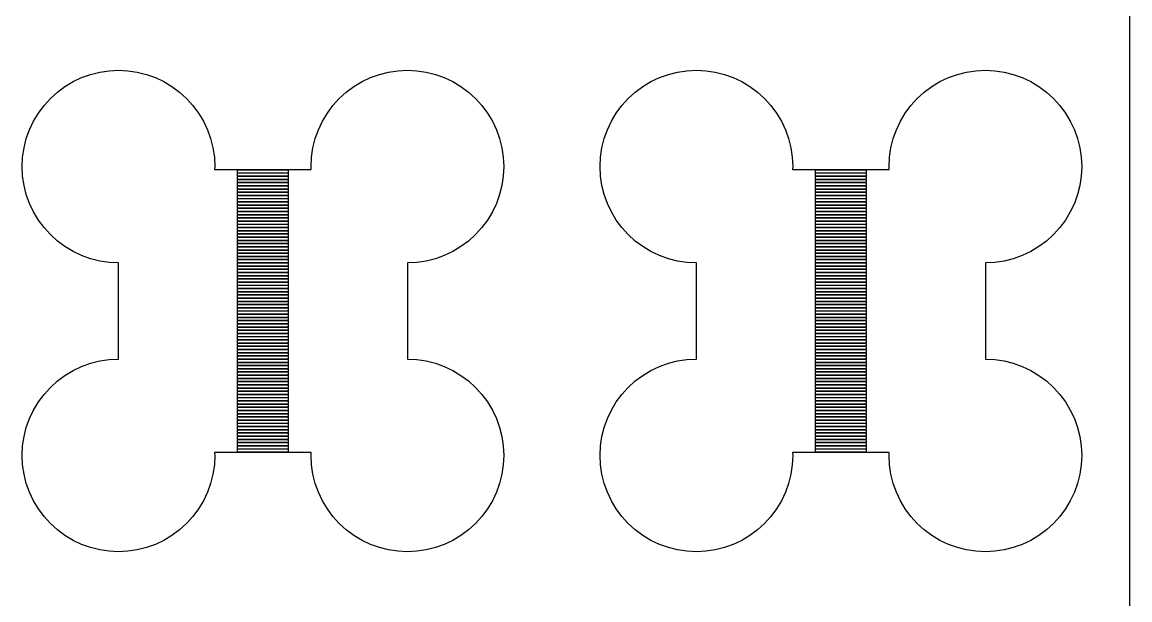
# Model space of a CAD drawing. Header units: metres. Extents: x -4 to 104, y -4 to 68.
# Drawn here: x 86.25 to 103.5, y 4.5 to 13.5 of the extents above; entities that cross this region are included whole.
import ezdxf

# ---------------------------------------------------------------- set-up
doc = ezdxf.new("R2010")
doc.units = ezdxf.units.M

msp = doc.modelspace()

# ---------------------------------------------------------------- linework, layer by layer
for p, q in [((103.5, -4.5), (103.5, 67.5)), ((87.0429, 12.5729), (87.176, 12.6358)), ((87.176, 12.6358), (87.3146, 12.6854)), ((87.3146, 12.6854), (87.4574, 12.7212)), ((87.4574, 12.7212), (87.603, 12.7428)), ((87.603, 12.7428), (87.75, 12.75)), ((87.75, 12.75), (87.897, 12.7428)), ((87.897, 12.7428), (88.0426, 12.7212)), ((88.0426, 12.7212), (88.1854, 12.6854)), ((88.1854, 12.6854), (88.324, 12.6358)), ((88.324, 12.6358), (88.4571, 12.5729)), ((91.5429, 12.5729), (91.676, 12.6358)), ((91.676, 12.6358), (91.8146, 12.6854)), ((91.8146, 12.6854), (91.9574, 12.7212)), ((91.9574, 12.7212), (92.103, 12.7428)), ((92.103, 12.7428), (92.25, 12.75)), ((92.25, 12.75), (92.397, 12.7428)), ((92.397, 12.7428), (92.5426, 12.7212)), ((92.5426, 12.7212), (92.6854, 12.6854)), ((92.6854, 12.6854), (92.824, 12.6358)), ((92.824, 12.6358), (92.9571, 12.5729)), ((96.0429, 12.5729), (96.176, 12.6358)), ((96.176, 12.6358), (96.3146, 12.6854)), ((96.3146, 12.6854), (96.4574, 12.7212)), ((96.4574, 12.7212), (96.603, 12.7428)), ((96.603, 12.7428), (96.75, 12.75)), ((96.75, 12.75), (96.897, 12.7428)), ((96.897, 12.7428), (97.0426, 12.7212)), ((97.0426, 12.7212), (97.1854, 12.6854)), ((97.1854, 12.6854), (97.324, 12.6358)), ((97.324, 12.6358), (97.4571, 12.5729)), ((100.543, 12.5729), (100.676, 12.6358)), ((100.676, 12.6358), (100.815, 12.6854)), ((100.815, 12.6854), (100.957, 12.7212)), ((100.957, 12.7212), (101.103, 12.7428)), ((101.103, 12.7428), (101.25, 12.75)), ((101.25, 12.75), (101.397, 12.7428)), ((101.397, 12.7428), (101.543, 12.7212)), ((101.543, 12.7212), (101.685, 12.6854)), ((101.685, 12.6854), (101.824, 12.6358)), ((101.824, 12.6358), (101.957, 12.5729)), ((86.7984, 12.4095), (86.9167, 12.4972)), ((86.9167, 12.4972), (87.0429, 12.5729)), ((88.4571, 12.5729), (88.5834, 12.4972)), ((88.5834, 12.4972), (88.7016, 12.4095)), ((91.2984, 12.4095), (91.4166, 12.4972)), ((91.4166, 12.4972), (91.5429, 12.5729)), ((92.9571, 12.5729), (93.0833, 12.4972)), ((93.0833, 12.4972), (93.2016, 12.4095)), ((95.7984, 12.4095), (95.9167, 12.4972)), ((95.9167, 12.4972), (96.0429, 12.5729)), ((97.4571, 12.5729), (97.5834, 12.4972)), ((97.5834, 12.4972), (97.7016, 12.4095)), ((100.298, 12.4095), (100.417, 12.4972)), ((100.417, 12.4972), (100.543, 12.5729)), ((101.957, 12.5729), (102.083, 12.4972)), ((102.083, 12.4972), (102.202, 12.4095)), ((86.5905, 12.2016), (86.6893, 12.3107)), ((86.6893, 12.3107), (86.7984, 12.4095)), ((88.7016, 12.4095), (88.8107, 12.3107)), ((88.8107, 12.3107), (88.9095, 12.2016)), ((91.0905, 12.2016), (91.1893, 12.3107)), ((91.1893, 12.3107), (91.2984, 12.4095)), ((93.2016, 12.4095), (93.3107, 12.3107)), ((93.3107, 12.3107), (93.4095, 12.2016)), ((95.5905, 12.2016), (95.6893, 12.3107)), ((95.6893, 12.3107), (95.7984, 12.4095)), ((97.7016, 12.4095), (97.8107, 12.3107)), ((97.8107, 12.3107), (97.9095, 12.2016)), ((100.09, 12.2016), (100.189, 12.3107)), ((100.189, 12.3107), (100.298, 12.4095)), ((102.202, 12.4095), (102.311, 12.3107)), ((102.311, 12.3107), (102.41, 12.2016)), ((86.4271, 11.9571), (86.5028, 12.0833)), ((86.5028, 12.0833), (86.5905, 12.2016)), ((88.9095, 12.2016), (88.9972, 12.0833)), ((88.9972, 12.0833), (89.0729, 11.9571)), ((90.9271, 11.9571), (91.0028, 12.0833)), ((91.0028, 12.0833), (91.0905, 12.2016)), ((93.4095, 12.2016), (93.4972, 12.0833)), ((93.4972, 12.0833), (93.5729, 11.9571)), ((95.4271, 11.9571), (95.5028, 12.0833)), ((95.5028, 12.0833), (95.5905, 12.2016)), ((97.9095, 12.2016), (97.9972, 12.0833)), ((97.9972, 12.0833), (98.0729, 11.9571)), ((99.9271, 11.9571), (100.003, 12.0833)), ((100.003, 12.0833), (100.09, 12.2016)), ((102.41, 12.2016), (102.497, 12.0833)), ((102.497, 12.0833), (102.573, 11.9571)), ((86.3642, 11.824), (86.4271, 11.9571)), ((89.0729, 11.9571), (89.1358, 11.824)), ((90.8642, 11.824), (90.9271, 11.9571)), ((93.5729, 11.9571), (93.6358, 11.824)), ((95.3642, 11.824), (95.4271, 11.9571)), ((98.0729, 11.9571), (98.1358, 11.824)), ((99.8642, 11.824), (99.9271, 11.9571)), ((102.573, 11.9571), (102.636, 11.824)), ((86.3146, 11.6854), (86.3642, 11.824)), ((89.1358, 11.824), (89.1854, 11.6854)), ((90.8146, 11.6854), (90.8642, 11.824)), ((93.6358, 11.824), (93.6854, 11.6854)), ((95.3146, 11.6854), (95.3642, 11.824)), ((98.1358, 11.824), (98.1854, 11.6854)), ((99.8146, 11.6854), (99.8642, 11.824)), ((102.636, 11.824), (102.685, 11.6854)), ((86.2788, 11.5426), (86.3146, 11.6854)), ((89.1854, 11.6854), (89.2212, 11.5426)), ((90.7788, 11.5426), (90.8146, 11.6854)), ((93.6854, 11.6854), (93.7212, 11.5426)), ((95.2788, 11.5426), (95.3146, 11.6854)), ((98.1854, 11.6854), (98.2212, 11.5426)), ((99.7788, 11.5426), (99.8146, 11.6854)), ((102.685, 11.6854), (102.721, 11.5426)), ((86.25, 11.25), (86.2572, 11.397)), ((86.2572, 11.397), (86.2788, 11.5426)), ((89.2212, 11.5426), (89.2428, 11.397)), ((89.2428, 11.397), (89.25, 11.25)), ((90.75, 11.25), (90.7572, 11.397)), ((90.7572, 11.397), (90.7788, 11.5426)), ((93.7212, 11.5426), (93.7428, 11.397)), ((93.7428, 11.397), (93.75, 11.25)), ((95.25, 11.25), (95.2572, 11.397)), ((95.2572, 11.397), (95.2788, 11.5426)), ((98.2212, 11.5426), (98.2428, 11.397)), ((98.2428, 11.397), (98.25, 11.25)), ((99.75, 11.25), (99.7572, 11.397)), ((99.7572, 11.397), (99.7788, 11.5426)), ((102.721, 11.5426), (102.743, 11.397)), ((102.743, 11.397), (102.75, 11.25)), ((86.2572, 11.103), (86.25, 11.25)), ((89.25, 11.25), (89.2478, 11.205)), ((90.7522, 11.205), (90.75, 11.25)), ((93.75, 11.25), (93.7428, 11.103)), ((95.2572, 11.103), (95.25, 11.25)), ((98.25, 11.25), (98.2478, 11.205)), ((99.7522, 11.205), (99.75, 11.25)), ((102.75, 11.25), (102.743, 11.103)), ((86.2788, 10.9574), (86.2572, 11.103)), ((89.2478, 11.205), (90.7522, 11.205)), ((90.4, 11.195), (89.6, 11.195)), ((89.6, 11.195), (89.6, 11.155)), ((89.6, 11.155), (90.4, 11.155)), ((90.4, 11.145), (89.6, 11.145)), ((89.6, 11.145), (89.6, 11.105)), ((89.6, 11.105), (90.4, 11.105)), ((90.4, 11.095), (89.6, 11.095)), ((89.6, 11.095), (89.6, 11.055)), ((89.6, 11.055), (90.4, 11.055)), ((90.4, 11.045), (89.6, 11.045)), ((89.6, 11.045), (89.6, 11.005)), ((90.4, 11.155), (90.4, 11.195)), ((90.4, 11.105), (90.4, 11.145)), ((90.4, 11.055), (90.4, 11.095)), ((90.4, 11.005), (90.4, 11.045)), ((93.7428, 11.103), (93.7212, 10.9574)), ((95.2788, 10.9574), (95.2572, 11.103)), ((98.2478, 11.205), (99.7522, 11.205)), ((99.4, 11.195), (98.6, 11.195)), ((98.6, 11.195), (98.6, 11.155)), ((98.6, 11.155), (99.4, 11.155)), ((99.4, 11.145), (98.6, 11.145)), ((98.6, 11.145), (98.6, 11.105)), ((98.6, 11.105), (99.4, 11.105)), ((99.4, 11.095), (98.6, 11.095)), ((98.6, 11.095), (98.6, 11.055)), ((98.6, 11.055), (99.4, 11.055)), ((99.4, 11.045), (98.6, 11.045)), ((98.6, 11.045), (98.6, 11.005)), ((99.4, 11.155), (99.4, 11.195)), ((99.4, 11.105), (99.4, 11.145)), ((99.4, 11.055), (99.4, 11.095)), ((99.4, 11.005), (99.4, 11.045)), ((102.743, 11.103), (102.721, 10.9574)), ((86.3146, 10.8146), (86.2788, 10.9574)), ((89.6, 11.005), (90.4, 11.005)), ((90.4, 10.995), (89.6, 10.995)), ((89.6, 10.995), (89.6, 10.955)), ((89.6, 10.955), (90.4, 10.955)), ((90.4, 10.945), (89.6, 10.945)), ((89.6, 10.945), (89.6, 10.905)), ((89.6, 10.905), (90.4, 10.905)), ((90.4, 10.895), (89.6, 10.895)), ((89.6, 10.895), (89.6, 10.855)), ((90.4, 10.955), (90.4, 10.995)), ((90.4, 10.905), (90.4, 10.945)), ((90.4, 10.855), (90.4, 10.895)), ((93.7212, 10.9574), (93.6854, 10.8146)), ((95.3146, 10.8146), (95.2788, 10.9574)), ((98.6, 11.005), (99.4, 11.005)), ((99.4, 10.995), (98.6, 10.995)), ((98.6, 10.995), (98.6, 10.955)), ((98.6, 10.955), (99.4, 10.955)), ((99.4, 10.945), (98.6, 10.945)), ((98.6, 10.945), (98.6, 10.905)), ((98.6, 10.905), (99.4, 10.905)), ((99.4, 10.895), (98.6, 10.895)), ((98.6, 10.895), (98.6, 10.855)), ((99.4, 10.955), (99.4, 10.995)), ((99.4, 10.905), (99.4, 10.945)), ((99.4, 10.855), (99.4, 10.895)), ((102.721, 10.9574), (102.685, 10.8146)), ((86.3642, 10.676), (86.3146, 10.8146)), ((89.6, 10.855), (90.4, 10.855)), ((90.4, 10.845), (89.6, 10.845)), ((89.6, 10.845), (89.6, 10.805)), ((89.6, 10.805), (90.4, 10.805)), ((90.4, 10.795), (89.6, 10.795)), ((89.6, 10.795), (89.6, 10.755)), ((89.6, 10.755), (90.4, 10.755)), ((90.4, 10.745), (89.6, 10.745)), ((89.6, 10.745), (89.6, 10.705)), ((89.6, 10.705), (90.4, 10.705)), ((90.4, 10.695), (89.6, 10.695)), ((89.6, 10.695), (89.6, 10.655)), ((90.4, 10.805), (90.4, 10.845)), ((90.4, 10.755), (90.4, 10.795)), ((90.4, 10.705), (90.4, 10.745)), ((90.4, 10.655), (90.4, 10.695)), ((93.6854, 10.8146), (93.6358, 10.676)), ((95.3642, 10.676), (95.3146, 10.8146)), ((98.6, 10.855), (99.4, 10.855)), ((99.4, 10.845), (98.6, 10.845)), ((98.6, 10.845), (98.6, 10.805)), ((98.6, 10.805), (99.4, 10.805)), ((99.4, 10.795), (98.6, 10.795)), ((98.6, 10.795), (98.6, 10.755)), ((98.6, 10.755), (99.4, 10.755)), ((99.4, 10.745), (98.6, 10.745)), ((98.6, 10.745), (98.6, 10.705)), ((98.6, 10.705), (99.4, 10.705)), ((99.4, 10.695), (98.6, 10.695)), ((98.6, 10.695), (98.6, 10.655)), ((99.4, 10.805), (99.4, 10.845)), ((99.4, 10.755), (99.4, 10.795)), ((99.4, 10.705), (99.4, 10.745)), ((99.4, 10.655), (99.4, 10.695)), ((102.685, 10.8146), (102.636, 10.676)), ((86.4271, 10.5429), (86.3642, 10.676)), ((86.5028, 10.4166), (86.4271, 10.5429)), ((89.6, 10.655), (90.4, 10.655)), ((90.4, 10.645), (89.6, 10.645)), ((89.6, 10.645), (89.6, 10.605)), ((89.6, 10.605), (90.4, 10.605)), ((90.4, 10.595), (89.6, 10.595)), ((89.6, 10.595), (89.6, 10.555)), ((89.6, 10.555), (90.4, 10.555)), ((90.4, 10.545), (89.6, 10.545)), ((89.6, 10.545), (89.6, 10.505)), ((90.4, 10.605), (90.4, 10.645)), ((90.4, 10.555), (90.4, 10.595)), ((90.4, 10.505), (90.4, 10.545)), ((93.5729, 10.5429), (93.4972, 10.4166)), ((93.6358, 10.676), (93.5729, 10.5429)), ((95.4271, 10.5429), (95.3642, 10.676)), ((95.5028, 10.4166), (95.4271, 10.5429)), ((98.6, 10.655), (99.4, 10.655)), ((99.4, 10.645), (98.6, 10.645)), ((98.6, 10.645), (98.6, 10.605)), ((98.6, 10.605), (99.4, 10.605)), ((99.4, 10.595), (98.6, 10.595)), ((98.6, 10.595), (98.6, 10.555)), ((98.6, 10.555), (99.4, 10.555)), ((99.4, 10.545), (98.6, 10.545)), ((98.6, 10.545), (98.6, 10.505)), ((99.4, 10.605), (99.4, 10.645)), ((99.4, 10.555), (99.4, 10.595)), ((99.4, 10.505), (99.4, 10.545)), ((102.573, 10.5429), (102.497, 10.4166)), ((102.636, 10.676), (102.573, 10.5429)), ((86.5905, 10.2984), (86.5028, 10.4166)), ((89.6, 10.505), (90.4, 10.505)), ((90.4, 10.495), (89.6, 10.495)), ((89.6, 10.495), (89.6, 10.455)), ((89.6, 10.455), (90.4, 10.455)), ((90.4, 10.445), (89.6, 10.445)), ((89.6, 10.445), (89.6, 10.405)), ((89.6, 10.405), (90.4, 10.405)), ((90.4, 10.395), (89.6, 10.395)), ((89.6, 10.395), (89.6, 10.355)), ((89.6, 10.355), (90.4, 10.355)), ((90.4, 10.455), (90.4, 10.495)), ((90.4, 10.405), (90.4, 10.445)), ((90.4, 10.355), (90.4, 10.395)), ((93.4972, 10.4166), (93.4095, 10.2984)), ((95.5905, 10.2984), (95.5028, 10.4166)), ((98.6, 10.505), (99.4, 10.505)), ((99.4, 10.495), (98.6, 10.495)), ((98.6, 10.495), (98.6, 10.455)), ((98.6, 10.455), (99.4, 10.455)), ((99.4, 10.445), (98.6, 10.445)), ((98.6, 10.445), (98.6, 10.405)), ((98.6, 10.405), (99.4, 10.405)), ((99.4, 10.395), (98.6, 10.395)), ((98.6, 10.395), (98.6, 10.355)), ((98.6, 10.355), (99.4, 10.355)), ((99.4, 10.455), (99.4, 10.495)), ((99.4, 10.405), (99.4, 10.445)), ((99.4, 10.355), (99.4, 10.395)), ((102.497, 10.4166), (102.41, 10.2984)), ((86.6893, 10.1893), (86.5905, 10.2984)), ((86.7984, 10.0905), (86.6893, 10.1893)), ((90.4, 10.345), (89.6, 10.345)), ((89.6, 10.345), (89.6, 10.305)), ((89.6, 10.305), (90.4, 10.305)), ((90.4, 10.295), (89.6, 10.295)), ((89.6, 10.295), (89.6, 10.255)), ((89.6, 10.255), (90.4, 10.255)), ((90.4, 10.245), (89.6, 10.245)), ((89.6, 10.245), (89.6, 10.205)), ((89.6, 10.205), (90.4, 10.205)), ((90.4, 10.195), (89.6, 10.195)), ((89.6, 10.195), (89.6, 10.155)), ((90.4, 10.305), (90.4, 10.345)), ((90.4, 10.255), (90.4, 10.295)), ((90.4, 10.205), (90.4, 10.245)), ((90.4, 10.155), (90.4, 10.195)), ((93.3107, 10.1893), (93.2016, 10.0905)), ((93.4095, 10.2984), (93.3107, 10.1893)), ((95.6893, 10.1893), (95.5905, 10.2984)), ((95.7984, 10.0905), (95.6893, 10.1893)), ((99.4, 10.345), (98.6, 10.345)), ((98.6, 10.345), (98.6, 10.305)), ((98.6, 10.305), (99.4, 10.305)), ((99.4, 10.295), (98.6, 10.295)), ((98.6, 10.295), (98.6, 10.255)), ((98.6, 10.255), (99.4, 10.255)), ((99.4, 10.245), (98.6, 10.245)), ((98.6, 10.245), (98.6, 10.205)), ((98.6, 10.205), (99.4, 10.205)), ((99.4, 10.195), (98.6, 10.195)), ((98.6, 10.195), (98.6, 10.155)), ((99.4, 10.305), (99.4, 10.345)), ((99.4, 10.255), (99.4, 10.295)), ((99.4, 10.205), (99.4, 10.245)), ((99.4, 10.155), (99.4, 10.195)), ((102.311, 10.1893), (102.202, 10.0905)), ((102.41, 10.2984), (102.311, 10.1893)), ((86.9167, 10.0028), (86.7984, 10.0905)), ((89.6, 10.155), (90.4, 10.155)), ((90.4, 10.145), (89.6, 10.145)), ((89.6, 10.145), (89.6, 10.105)), ((89.6, 10.105), (90.4, 10.105)), ((90.4, 10.095), (89.6, 10.095)), ((89.6, 10.095), (89.6, 10.055)), ((89.6, 10.055), (90.4, 10.055)), ((90.4, 10.045), (89.6, 10.045)), ((89.6, 10.045), (89.6, 10.005)), ((89.6, 10.005), (90.4, 10.005)), ((90.4, 10.105), (90.4, 10.145)), ((90.4, 10.055), (90.4, 10.095)), ((90.4, 10.005), (90.4, 10.045)), ((93.2016, 10.0905), (93.0833, 10.0028)), ((95.9167, 10.0028), (95.7984, 10.0905)), ((98.6, 10.155), (99.4, 10.155)), ((99.4, 10.145), (98.6, 10.145)), ((98.6, 10.145), (98.6, 10.105)), ((98.6, 10.105), (99.4, 10.105)), ((99.4, 10.095), (98.6, 10.095)), ((98.6, 10.095), (98.6, 10.055)), ((98.6, 10.055), (99.4, 10.055)), ((99.4, 10.045), (98.6, 10.045)), ((98.6, 10.045), (98.6, 10.005)), ((98.6, 10.005), (99.4, 10.005)), ((99.4, 10.105), (99.4, 10.145)), ((99.4, 10.055), (99.4, 10.095)), ((99.4, 10.005), (99.4, 10.045)), ((102.202, 10.0905), (102.083, 10.0028)), ((87.0429, 9.92711), (86.9167, 10.0028)), ((87.176, 9.86417), (87.0429, 9.92711)), ((87.3146, 9.81458), (87.176, 9.86417)), ((90.4, 9.995), (89.6, 9.995)), ((89.6, 9.995), (89.6, 9.95499)), ((89.6, 9.95499), (90.4, 9.95499)), ((90.4, 9.94499), (89.6, 9.94499)), ((89.6, 9.94499), (89.6, 9.905)), ((89.6, 9.905), (90.4, 9.905)), ((90.4, 9.89499), (89.6, 9.89499)), ((89.6, 9.89499), (89.6, 9.855)), ((89.6, 9.855), (90.4, 9.855)), ((90.4, 9.84499), (89.6, 9.84499)), ((89.6, 9.84499), (89.6, 9.80499)), ((90.4, 9.95499), (90.4, 9.995)), ((90.4, 9.905), (90.4, 9.94499)), ((90.4, 9.855), (90.4, 9.89499)), ((90.4, 9.80499), (90.4, 9.84499)), ((92.824, 9.86417), (92.6854, 9.81458)), ((92.9571, 9.92711), (92.824, 9.86417)), ((93.0833, 10.0028), (92.9571, 9.92711)), ((96.0429, 9.92711), (95.9167, 10.0028)), ((96.176, 9.86417), (96.0429, 9.92711)), ((96.3146, 9.81458), (96.176, 9.86417)), ((99.4, 9.995), (98.6, 9.995)), ((98.6, 9.995), (98.6, 9.95499)), ((98.6, 9.95499), (99.4, 9.95499)), ((99.4, 9.94499), (98.6, 9.94499)), ((98.6, 9.94499), (98.6, 9.905)), ((98.6, 9.905), (99.4, 9.905)), ((99.4, 9.89499), (98.6, 9.89499)), ((98.6, 9.89499), (98.6, 9.855)), ((98.6, 9.855), (99.4, 9.855)), ((99.4, 9.84499), (98.6, 9.84499)), ((98.6, 9.84499), (98.6, 9.80499)), ((99.4, 9.95499), (99.4, 9.995)), ((99.4, 9.905), (99.4, 9.94499)), ((99.4, 9.855), (99.4, 9.89499)), ((99.4, 9.80499), (99.4, 9.84499)), ((101.824, 9.86417), (101.685, 9.81458)), ((101.957, 9.92711), (101.824, 9.86417)), ((102.083, 10.0028), (101.957, 9.92711)), ((87.4574, 9.77881), (87.3146, 9.81458)), ((87.603, 9.75722), (87.4574, 9.77881)), ((87.75, 9.75), (87.603, 9.75722)), ((87.75, 8.25), (87.75, 9.75)), ((89.6, 9.80499), (90.4, 9.80499)), ((90.4, 9.795), (89.6, 9.795)), ((89.6, 9.795), (89.6, 9.75499)), ((89.6, 9.75499), (90.4, 9.75499)), ((90.4, 9.745), (89.6, 9.745)), ((89.6, 9.745), (89.6, 9.70499)), ((89.6, 9.70499), (90.4, 9.70499)), ((90.4, 9.69499), (89.6, 9.69499)), ((89.6, 9.69499), (89.6, 9.655)), ((90.4, 9.75499), (90.4, 9.795)), ((90.4, 9.70499), (90.4, 9.745)), ((90.4, 9.655), (90.4, 9.69499)), ((92.397, 9.75722), (92.25, 9.75)), ((92.25, 9.75), (92.25, 8.25)), ((92.5426, 9.77881), (92.397, 9.75722)), ((92.6854, 9.81458), (92.5426, 9.77881)), ((96.4574, 9.77881), (96.3146, 9.81458)), ((96.603, 9.75722), (96.4574, 9.77881)), ((96.75, 9.75), (96.603, 9.75722)), ((96.75, 8.25), (96.75, 9.75)), ((98.6, 9.80499), (99.4, 9.80499)), ((99.4, 9.795), (98.6, 9.795)), ((98.6, 9.795), (98.6, 9.75499)), ((98.6, 9.75499), (99.4, 9.75499)), ((99.4, 9.745), (98.6, 9.745)), ((98.6, 9.745), (98.6, 9.70499)), ((98.6, 9.70499), (99.4, 9.70499)), ((99.4, 9.69499), (98.6, 9.69499)), ((98.6, 9.69499), (98.6, 9.655)), ((99.4, 9.75499), (99.4, 9.795)), ((99.4, 9.70499), (99.4, 9.745)), ((99.4, 9.655), (99.4, 9.69499)), ((101.397, 9.75722), (101.25, 9.75)), ((101.25, 9.75), (101.25, 8.25)), ((101.543, 9.77881), (101.397, 9.75722)), ((101.685, 9.81458), (101.543, 9.77881)), ((89.6, 9.655), (90.4, 9.655)), ((90.4, 9.64499), (89.6, 9.64499)), ((89.6, 9.64499), (89.6, 9.605)), ((89.6, 9.605), (90.4, 9.605)), ((90.4, 9.59499), (89.6, 9.59499)), ((89.6, 9.59499), (89.6, 9.55499)), ((89.6, 9.55499), (90.4, 9.55499)), ((90.4, 9.545), (89.6, 9.545)), ((89.6, 9.545), (89.6, 9.50499)), ((89.6, 9.50499), (90.4, 9.50499)), ((90.4, 9.495), (89.6, 9.495)), ((89.6, 9.495), (89.6, 9.45499)), ((90.4, 9.605), (90.4, 9.64499)), ((90.4, 9.55499), (90.4, 9.59499)), ((90.4, 9.50499), (90.4, 9.545)), ((90.4, 9.45499), (90.4, 9.495)), ((98.6, 9.655), (99.4, 9.655)), ((99.4, 9.64499), (98.6, 9.64499)), ((98.6, 9.64499), (98.6, 9.605)), ((98.6, 9.605), (99.4, 9.605)), ((99.4, 9.59499), (98.6, 9.59499)), ((98.6, 9.59499), (98.6, 9.55499)), ((98.6, 9.55499), (99.4, 9.55499)), ((99.4, 9.545), (98.6, 9.545)), ((98.6, 9.545), (98.6, 9.50499)), ((98.6, 9.50499), (99.4, 9.50499)), ((99.4, 9.495), (98.6, 9.495)), ((98.6, 9.495), (98.6, 9.45499)), ((99.4, 9.605), (99.4, 9.64499)), ((99.4, 9.55499), (99.4, 9.59499)), ((99.4, 9.50499), (99.4, 9.545)), ((99.4, 9.45499), (99.4, 9.495)), ((89.6, 9.45499), (90.4, 9.45499)), ((90.4, 9.44499), (89.6, 9.44499)), ((89.6, 9.44499), (89.6, 9.405)), ((89.6, 9.405), (90.4, 9.405)), ((90.4, 9.39499), (89.6, 9.39499)), ((89.6, 9.39499), (89.6, 9.355)), ((89.6, 9.355), (90.4, 9.355)), ((90.4, 9.34499), (89.6, 9.34499)), ((89.6, 9.34499), (89.6, 9.30499)), ((90.4, 9.405), (90.4, 9.44499)), ((90.4, 9.355), (90.4, 9.39499)), ((90.4, 9.30499), (90.4, 9.34499)), ((98.6, 9.45499), (99.4, 9.45499)), ((99.4, 9.44499), (98.6, 9.44499)), ((98.6, 9.44499), (98.6, 9.405)), ((98.6, 9.405), (99.4, 9.405)), ((99.4, 9.39499), (98.6, 9.39499)), ((98.6, 9.39499), (98.6, 9.355)), ((98.6, 9.355), (99.4, 9.355)), ((99.4, 9.34499), (98.6, 9.34499)), ((98.6, 9.34499), (98.6, 9.30499)), ((99.4, 9.405), (99.4, 9.44499)), ((99.4, 9.355), (99.4, 9.39499)), ((99.4, 9.30499), (99.4, 9.34499)), ((89.6, 9.30499), (90.4, 9.30499)), ((90.4, 9.295), (89.6, 9.295)), ((89.6, 9.295), (89.6, 9.25499)), ((89.6, 9.25499), (90.4, 9.25499)), ((90.4, 9.245), (89.6, 9.245)), ((89.6, 9.245), (89.6, 9.20499)), ((89.6, 9.20499), (90.4, 9.20499)), ((90.4, 9.19499), (89.6, 9.19499)), ((89.6, 9.19499), (89.6, 9.155)), ((89.6, 9.155), (90.4, 9.155)), ((90.4, 9.14499), (89.6, 9.14499)), ((89.6, 9.14499), (89.6, 9.105)), ((90.4, 9.25499), (90.4, 9.295)), ((90.4, 9.20499), (90.4, 9.245)), ((90.4, 9.155), (90.4, 9.19499)), ((90.4, 9.105), (90.4, 9.14499)), ((98.6, 9.30499), (99.4, 9.30499)), ((99.4, 9.295), (98.6, 9.295)), ((98.6, 9.295), (98.6, 9.25499)), ((98.6, 9.25499), (99.4, 9.25499)), ((99.4, 9.245), (98.6, 9.245)), ((98.6, 9.245), (98.6, 9.20499)), ((98.6, 9.20499), (99.4, 9.20499)), ((99.4, 9.19499), (98.6, 9.19499)), ((98.6, 9.19499), (98.6, 9.155)), ((98.6, 9.155), (99.4, 9.155)), ((99.4, 9.14499), (98.6, 9.14499)), ((98.6, 9.14499), (98.6, 9.105)), ((99.4, 9.25499), (99.4, 9.295)), ((99.4, 9.20499), (99.4, 9.245)), ((99.4, 9.155), (99.4, 9.19499)), ((99.4, 9.105), (99.4, 9.14499)), ((89.6, 9.105), (90.4, 9.105)), ((90.4, 9.09499), (89.6, 9.09499)), ((89.6, 9.09499), (89.6, 9.05499)), ((89.6, 9.05499), (90.4, 9.05499)), ((90.4, 9.045), (89.6, 9.045)), ((89.6, 9.045), (89.6, 9.00499)), ((89.6, 9.00499), (90.4, 9.00499)), ((90.4, 8.99501), (89.6, 8.99501)), ((89.6, 8.99501), (89.6, 8.955)), ((90.4, 9.05499), (90.4, 9.09499)), ((90.4, 9.00499), (90.4, 9.045)), ((90.4, 8.955), (90.4, 8.99501)), ((98.6, 9.105), (99.4, 9.105)), ((99.4, 9.09499), (98.6, 9.09499)), ((98.6, 9.09499), (98.6, 9.05499)), ((98.6, 9.05499), (99.4, 9.05499)), ((99.4, 9.045), (98.6, 9.045)), ((98.6, 9.045), (98.6, 9.00499)), ((98.6, 9.00499), (99.4, 9.00499)), ((99.4, 8.99501), (98.6, 8.99501)), ((98.6, 8.99501), (98.6, 8.955)), ((99.4, 9.05499), (99.4, 9.09499)), ((99.4, 9.00499), (99.4, 9.045)), ((99.4, 8.955), (99.4, 8.99501)), ((89.6, 8.955), (90.4, 8.955)), ((90.4, 8.94501), (89.6, 8.94501)), ((89.6, 8.94501), (89.6, 8.90501)), ((89.6, 8.90501), (90.4, 8.90501)), ((90.4, 8.895), (89.6, 8.895)), ((89.6, 8.895), (89.6, 8.85501)), ((89.6, 8.85501), (90.4, 8.85501)), ((90.4, 8.845), (89.6, 8.845)), ((89.6, 8.845), (89.6, 8.80501)), ((89.6, 8.80501), (90.4, 8.80501)), ((90.4, 8.90501), (90.4, 8.94501)), ((90.4, 8.85501), (90.4, 8.895)), ((90.4, 8.80501), (90.4, 8.845)), ((98.6, 8.955), (99.4, 8.955)), ((99.4, 8.94501), (98.6, 8.94501)), ((98.6, 8.94501), (98.6, 8.90501)), ((98.6, 8.90501), (99.4, 8.90501)), ((99.4, 8.895), (98.6, 8.895)), ((98.6, 8.895), (98.6, 8.85501)), ((98.6, 8.85501), (99.4, 8.85501)), ((99.4, 8.845), (98.6, 8.845)), ((98.6, 8.845), (98.6, 8.80501)), ((98.6, 8.80501), (99.4, 8.80501)), ((99.4, 8.90501), (99.4, 8.94501)), ((99.4, 8.85501), (99.4, 8.895)), ((99.4, 8.80501), (99.4, 8.845)), ((90.4, 8.79501), (89.6, 8.79501)), ((89.6, 8.79501), (89.6, 8.755)), ((89.6, 8.755), (90.4, 8.755)), ((90.4, 8.74501), (89.6, 8.74501)), ((89.6, 8.74501), (89.6, 8.705)), ((89.6, 8.705), (90.4, 8.705)), ((90.4, 8.69501), (89.6, 8.69501)), ((89.6, 8.69501), (89.6, 8.65501)), ((89.6, 8.65501), (90.4, 8.65501)), ((90.4, 8.645), (89.6, 8.645)), ((89.6, 8.645), (89.6, 8.60501)), ((90.4, 8.755), (90.4, 8.79501)), ((90.4, 8.705), (90.4, 8.74501)), ((90.4, 8.65501), (90.4, 8.69501)), ((90.4, 8.60501), (90.4, 8.645)), ((99.4, 8.79501), (98.6, 8.79501)), ((98.6, 8.79501), (98.6, 8.755)), ((98.6, 8.755), (99.4, 8.755)), ((99.4, 8.74501), (98.6, 8.74501)), ((98.6, 8.74501), (98.6, 8.705)), ((98.6, 8.705), (99.4, 8.705)), ((99.4, 8.69501), (98.6, 8.69501)), ((98.6, 8.69501), (98.6, 8.65501)), ((98.6, 8.65501), (99.4, 8.65501)), ((99.4, 8.645), (98.6, 8.645)), ((98.6, 8.645), (98.6, 8.60501)), ((99.4, 8.755), (99.4, 8.79501)), ((99.4, 8.705), (99.4, 8.74501)), ((99.4, 8.65501), (99.4, 8.69501)), ((99.4, 8.60501), (99.4, 8.645)), ((89.6, 8.60501), (90.4, 8.60501)), ((90.4, 8.595), (89.6, 8.595)), ((89.6, 8.595), (89.6, 8.55501)), ((89.6, 8.55501), (90.4, 8.55501)), ((90.4, 8.54501), (89.6, 8.54501)), ((89.6, 8.54501), (89.6, 8.505)), ((89.6, 8.505), (90.4, 8.505)), ((90.4, 8.49501), (89.6, 8.49501)), ((89.6, 8.49501), (89.6, 8.455)), ((89.6, 8.455), (90.4, 8.455)), ((90.4, 8.55501), (90.4, 8.595)), ((90.4, 8.505), (90.4, 8.54501)), ((90.4, 8.455), (90.4, 8.49501)), ((98.6, 8.60501), (99.4, 8.60501)), ((99.4, 8.595), (98.6, 8.595)), ((98.6, 8.595), (98.6, 8.55501)), ((98.6, 8.55501), (99.4, 8.55501)), ((99.4, 8.54501), (98.6, 8.54501)), ((98.6, 8.54501), (98.6, 8.505)), ((98.6, 8.505), (99.4, 8.505)), ((99.4, 8.49501), (98.6, 8.49501)), ((98.6, 8.49501), (98.6, 8.455)), ((98.6, 8.455), (99.4, 8.455)), ((99.4, 8.55501), (99.4, 8.595)), ((99.4, 8.505), (99.4, 8.54501)), ((99.4, 8.455), (99.4, 8.49501)), ((90.4, 8.44501), (89.6, 8.44501)), ((89.6, 8.44501), (89.6, 8.40501)), ((89.6, 8.40501), (90.4, 8.40501)), ((90.4, 8.395), (89.6, 8.395)), ((89.6, 8.395), (89.6, 8.35501)), ((89.6, 8.35501), (90.4, 8.35501)), ((90.4, 8.345), (89.6, 8.345)), ((89.6, 8.345), (89.6, 8.30501)), ((89.6, 8.30501), (90.4, 8.30501)), ((90.4, 8.29501), (89.6, 8.29501)), ((89.6, 8.29501), (89.6, 8.255)), ((90.4, 8.40501), (90.4, 8.44501)), ((90.4, 8.35501), (90.4, 8.395)), ((90.4, 8.30501), (90.4, 8.345)), ((90.4, 8.255), (90.4, 8.29501)), ((99.4, 8.44501), (98.6, 8.44501)), ((98.6, 8.44501), (98.6, 8.40501)), ((98.6, 8.40501), (99.4, 8.40501)), ((99.4, 8.395), (98.6, 8.395)), ((98.6, 8.395), (98.6, 8.35501)), ((98.6, 8.35501), (99.4, 8.35501)), ((99.4, 8.345), (98.6, 8.345)), ((98.6, 8.345), (98.6, 8.30501)), ((98.6, 8.30501), (99.4, 8.30501)), ((99.4, 8.29501), (98.6, 8.29501)), ((98.6, 8.29501), (98.6, 8.255)), ((99.4, 8.40501), (99.4, 8.44501)), ((99.4, 8.35501), (99.4, 8.395)), ((99.4, 8.30501), (99.4, 8.345)), ((99.4, 8.255), (99.4, 8.29501)), ((87.0429, 8.07289), (87.176, 8.13583)), ((87.176, 8.13583), (87.3146, 8.18542)), ((87.3146, 8.18542), (87.4574, 8.22119)), ((87.4574, 8.22119), (87.603, 8.24278)), ((87.603, 8.24278), (87.75, 8.25)), ((89.6, 8.255), (90.4, 8.255)), ((90.4, 8.24501), (89.6, 8.24501)), ((89.6, 8.24501), (89.6, 8.205)), ((89.6, 8.205), (90.4, 8.205)), ((90.4, 8.19501), (89.6, 8.19501)), ((89.6, 8.19501), (89.6, 8.15501)), ((89.6, 8.15501), (90.4, 8.15501)), ((90.4, 8.145), (89.6, 8.145)), ((89.6, 8.145), (89.6, 8.10501)), ((90.4, 8.205), (90.4, 8.24501)), ((90.4, 8.15501), (90.4, 8.19501)), ((90.4, 8.10501), (90.4, 8.145)), ((92.25, 8.25), (92.397, 8.24278)), ((92.397, 8.24278), (92.5426, 8.22119)), ((92.5426, 8.22119), (92.6854, 8.18542)), ((92.6854, 8.18542), (92.824, 8.13583)), ((92.824, 8.13583), (92.9571, 8.07289)), ((96.0429, 8.07289), (96.176, 8.13583)), ((96.176, 8.13583), (96.3146, 8.18542)), ((96.3146, 8.18542), (96.4574, 8.22119)), ((96.4574, 8.22119), (96.603, 8.24278)), ((96.603, 8.24278), (96.75, 8.25)), ((98.6, 8.255), (99.4, 8.255)), ((99.4, 8.24501), (98.6, 8.24501)), ((98.6, 8.24501), (98.6, 8.205)), ((98.6, 8.205), (99.4, 8.205)), ((99.4, 8.19501), (98.6, 8.19501)), ((98.6, 8.19501), (98.6, 8.15501)), ((98.6, 8.15501), (99.4, 8.15501)), ((99.4, 8.145), (98.6, 8.145)), ((98.6, 8.145), (98.6, 8.10501)), ((99.4, 8.205), (99.4, 8.24501)), ((99.4, 8.15501), (99.4, 8.19501)), ((99.4, 8.10501), (99.4, 8.145)), ((101.25, 8.25), (101.397, 8.24278)), ((101.397, 8.24278), (101.543, 8.22119)), ((101.543, 8.22119), (101.685, 8.18542)), ((101.685, 8.18542), (101.824, 8.13583)), ((101.824, 8.13583), (101.957, 8.07289)), ((86.7984, 7.90953), (86.9167, 7.99721)), ((86.9167, 7.99721), (87.0429, 8.07289)), ((89.6, 8.10501), (90.4, 8.10501)), ((90.4, 8.095), (89.6, 8.095)), ((89.6, 8.095), (89.6, 8.05501)), ((89.6, 8.05501), (90.4, 8.05501)), ((90.4, 8.04501), (89.6, 8.04501)), ((89.6, 8.04501), (89.6, 8.005)), ((89.6, 8.005), (90.4, 8.005)), ((90.4, 7.99501), (89.6, 7.99501)), ((89.6, 7.99501), (89.6, 7.955)), ((89.6, 7.955), (90.4, 7.955)), ((90.4, 7.94501), (89.6, 7.94501)), ((89.6, 7.94501), (89.6, 7.90501)), ((90.4, 8.05501), (90.4, 8.095)), ((90.4, 8.005), (90.4, 8.04501)), ((90.4, 7.955), (90.4, 7.99501)), ((90.4, 7.90501), (90.4, 7.94501)), ((92.9571, 8.07289), (93.0833, 7.99721)), ((93.0833, 7.99721), (93.2016, 7.90953)), ((95.7984, 7.90953), (95.9167, 7.99721)), ((95.9167, 7.99721), (96.0429, 8.07289)), ((98.6, 8.10501), (99.4, 8.10501)), ((99.4, 8.095), (98.6, 8.095)), ((98.6, 8.095), (98.6, 8.05501)), ((98.6, 8.05501), (99.4, 8.05501)), ((99.4, 8.04501), (98.6, 8.04501)), ((98.6, 8.04501), (98.6, 8.005)), ((98.6, 8.005), (99.4, 8.005)), ((99.4, 7.99501), (98.6, 7.99501)), ((98.6, 7.99501), (98.6, 7.955)), ((98.6, 7.955), (99.4, 7.955)), ((99.4, 7.94501), (98.6, 7.94501)), ((98.6, 7.94501), (98.6, 7.90501)), ((99.4, 8.05501), (99.4, 8.095)), ((99.4, 8.005), (99.4, 8.04501)), ((99.4, 7.955), (99.4, 7.99501)), ((99.4, 7.90501), (99.4, 7.94501)), ((101.957, 8.07289), (102.083, 7.99721)), ((102.083, 7.99721), (102.202, 7.90953)), ((86.5905, 7.7016), (86.6893, 7.81067)), ((86.6893, 7.81067), (86.7984, 7.90953)), ((89.6, 7.90501), (90.4, 7.90501)), ((90.4, 7.895), (89.6, 7.895)), ((89.6, 7.895), (89.6, 7.85501)), ((89.6, 7.85501), (90.4, 7.85501)), ((90.4, 7.845), (89.6, 7.845)), ((89.6, 7.845), (89.6, 7.80501)), ((89.6, 7.80501), (90.4, 7.80501)), ((90.4, 7.79501), (89.6, 7.79501)), ((89.6, 7.79501), (89.6, 7.755)), ((90.4, 7.85501), (90.4, 7.895)), ((90.4, 7.80501), (90.4, 7.845)), ((90.4, 7.755), (90.4, 7.79501)), ((93.2016, 7.90953), (93.3107, 7.81067)), ((93.3107, 7.81067), (93.4095, 7.7016)), ((95.5905, 7.7016), (95.6893, 7.81067)), ((95.6893, 7.81067), (95.7984, 7.90953)), ((98.6, 7.90501), (99.4, 7.90501)), ((99.4, 7.895), (98.6, 7.895)), ((98.6, 7.895), (98.6, 7.85501)), ((98.6, 7.85501), (99.4, 7.85501)), ((99.4, 7.845), (98.6, 7.845)), ((98.6, 7.845), (98.6, 7.80501)), ((98.6, 7.80501), (99.4, 7.80501)), ((99.4, 7.79501), (98.6, 7.79501)), ((98.6, 7.79501), (98.6, 7.755)), ((99.4, 7.85501), (99.4, 7.895)), ((99.4, 7.80501), (99.4, 7.845)), ((99.4, 7.755), (99.4, 7.79501)), ((102.202, 7.90953), (102.311, 7.81067)), ((102.311, 7.81067), (102.41, 7.7016)), ((86.5028, 7.58336), (86.5905, 7.7016)), ((89.6, 7.755), (90.4, 7.755)), ((90.4, 7.74501), (89.6, 7.74501)), ((89.6, 7.74501), (89.6, 7.705)), ((89.6, 7.705), (90.4, 7.705)), ((90.4, 7.69501), (89.6, 7.69501)), ((89.6, 7.69501), (89.6, 7.65501)), ((89.6, 7.65501), (90.4, 7.65501)), ((90.4, 7.645), (89.6, 7.645)), ((89.6, 7.645), (89.6, 7.60501)), ((89.6, 7.60501), (90.4, 7.60501)), ((90.4, 7.595), (89.6, 7.595)), ((89.6, 7.595), (89.6, 7.55501)), ((90.4, 7.705), (90.4, 7.74501)), ((90.4, 7.65501), (90.4, 7.69501)), ((90.4, 7.60501), (90.4, 7.645)), ((90.4, 7.55501), (90.4, 7.595)), ((93.4095, 7.7016), (93.4972, 7.58336)), ((95.5028, 7.58336), (95.5905, 7.7016)), ((98.6, 7.755), (99.4, 7.755)), ((99.4, 7.74501), (98.6, 7.74501)), ((98.6, 7.74501), (98.6, 7.705)), ((98.6, 7.705), (99.4, 7.705)), ((99.4, 7.69501), (98.6, 7.69501)), ((98.6, 7.69501), (98.6, 7.65501)), ((98.6, 7.65501), (99.4, 7.65501)), ((99.4, 7.645), (98.6, 7.645)), ((98.6, 7.645), (98.6, 7.60501)), ((98.6, 7.60501), (99.4, 7.60501)), ((99.4, 7.595), (98.6, 7.595)), ((98.6, 7.595), (98.6, 7.55501)), ((99.4, 7.705), (99.4, 7.74501)), ((99.4, 7.65501), (99.4, 7.69501)), ((99.4, 7.60501), (99.4, 7.645)), ((99.4, 7.55501), (99.4, 7.595)), ((102.41, 7.7016), (102.497, 7.58336)), ((86.3642, 7.32404), (86.4271, 7.45711)), ((86.4271, 7.45711), (86.5028, 7.58336)), ((89.6, 7.55501), (90.4, 7.55501)), ((90.4, 7.54501), (89.6, 7.54501)), ((89.6, 7.54501), (89.6, 7.505)), ((89.6, 7.505), (90.4, 7.505)), ((90.4, 7.49501), (89.6, 7.49501)), ((89.6, 7.49501), (89.6, 7.455)), ((89.6, 7.455), (90.4, 7.455)), ((90.4, 7.44501), (89.6, 7.44501)), ((89.6, 7.44501), (89.6, 7.40501)), ((90.4, 7.505), (90.4, 7.54501)), ((90.4, 7.455), (90.4, 7.49501)), ((90.4, 7.40501), (90.4, 7.44501)), ((93.4972, 7.58336), (93.5729, 7.45711)), ((93.5729, 7.45711), (93.6358, 7.32404)), ((95.3642, 7.32404), (95.4271, 7.45711)), ((95.4271, 7.45711), (95.5028, 7.58336)), ((98.6, 7.55501), (99.4, 7.55501)), ((99.4, 7.54501), (98.6, 7.54501)), ((98.6, 7.54501), (98.6, 7.505)), ((98.6, 7.505), (99.4, 7.505)), ((99.4, 7.49501), (98.6, 7.49501)), ((98.6, 7.49501), (98.6, 7.455)), ((98.6, 7.455), (99.4, 7.455)), ((99.4, 7.44501), (98.6, 7.44501)), ((98.6, 7.44501), (98.6, 7.40501)), ((99.4, 7.505), (99.4, 7.54501)), ((99.4, 7.455), (99.4, 7.49501)), ((99.4, 7.40501), (99.4, 7.44501)), ((102.497, 7.58336), (102.573, 7.45711)), ((102.573, 7.45711), (102.636, 7.32404)), ((86.3146, 7.18544), (86.3642, 7.32404)), ((89.6, 7.40501), (90.4, 7.40501)), ((90.4, 7.395), (89.6, 7.395)), ((89.6, 7.395), (89.6, 7.35501)), ((89.6, 7.35501), (90.4, 7.35501)), ((90.4, 7.345), (89.6, 7.345)), ((89.6, 7.345), (89.6, 7.30501)), ((89.6, 7.30501), (90.4, 7.30501)), ((90.4, 7.29501), (89.6, 7.29501)), ((89.6, 7.29501), (89.6, 7.255)), ((89.6, 7.255), (90.4, 7.255)), ((90.4, 7.24501), (89.6, 7.24501)), ((89.6, 7.24501), (89.6, 7.205)), ((90.4, 7.35501), (90.4, 7.395)), ((90.4, 7.30501), (90.4, 7.345)), ((90.4, 7.255), (90.4, 7.29501)), ((90.4, 7.205), (90.4, 7.24501)), ((93.6358, 7.32404), (93.6854, 7.18544)), ((95.3146, 7.18544), (95.3642, 7.32404)), ((98.6, 7.40501), (99.4, 7.40501)), ((99.4, 7.395), (98.6, 7.395)), ((98.6, 7.395), (98.6, 7.35501)), ((98.6, 7.35501), (99.4, 7.35501)), ((99.4, 7.345), (98.6, 7.345)), ((98.6, 7.345), (98.6, 7.30501)), ((98.6, 7.30501), (99.4, 7.30501)), ((99.4, 7.29501), (98.6, 7.29501)), ((98.6, 7.29501), (98.6, 7.255)), ((98.6, 7.255), (99.4, 7.255)), ((99.4, 7.24501), (98.6, 7.24501)), ((98.6, 7.24501), (98.6, 7.205)), ((99.4, 7.35501), (99.4, 7.395)), ((99.4, 7.30501), (99.4, 7.345)), ((99.4, 7.255), (99.4, 7.29501)), ((99.4, 7.205), (99.4, 7.24501)), ((102.636, 7.32404), (102.685, 7.18544)), ((86.2788, 7.04265), (86.3146, 7.18544)), ((89.6, 7.205), (90.4, 7.205)), ((90.4, 7.19501), (89.6, 7.19501)), ((89.6, 7.19501), (89.6, 7.15501)), ((89.6, 7.15501), (90.4, 7.15501)), ((90.4, 7.145), (89.6, 7.145)), ((89.6, 7.145), (89.6, 7.10501)), ((89.6, 7.10501), (90.4, 7.10501)), ((90.4, 7.095), (89.6, 7.095)), ((89.6, 7.095), (89.6, 7.05501)), ((90.4, 7.15501), (90.4, 7.19501)), ((90.4, 7.10501), (90.4, 7.145)), ((90.4, 7.05501), (90.4, 7.095)), ((93.6854, 7.18544), (93.7212, 7.04265)), ((95.2788, 7.04265), (95.3146, 7.18544)), ((98.6, 7.205), (99.4, 7.205)), ((99.4, 7.19501), (98.6, 7.19501)), ((98.6, 7.19501), (98.6, 7.15501)), ((98.6, 7.15501), (99.4, 7.15501)), ((99.4, 7.145), (98.6, 7.145)), ((98.6, 7.145), (98.6, 7.10501)), ((98.6, 7.10501), (99.4, 7.10501)), ((99.4, 7.095), (98.6, 7.095)), ((98.6, 7.095), (98.6, 7.05501)), ((99.4, 7.15501), (99.4, 7.19501)), ((99.4, 7.10501), (99.4, 7.145)), ((99.4, 7.05501), (99.4, 7.095)), ((102.685, 7.18544), (102.721, 7.04265)), ((86.2572, 6.89703), (86.2788, 7.04265)), ((89.6, 7.05501), (90.4, 7.05501)), ((90.4, 7.04501), (89.6, 7.04501)), ((89.6, 7.04501), (89.6, 7.005)), ((89.6, 7.005), (90.4, 7.005)), ((90.4, 6.99501), (89.6, 6.99501)), ((89.6, 6.99501), (89.6, 6.955)), ((89.6, 6.955), (90.4, 6.955)), ((90.4, 6.94501), (89.6, 6.94501)), ((89.6, 6.94501), (89.6, 6.90501)), ((89.6, 6.90501), (90.4, 6.90501)), ((90.4, 7.005), (90.4, 7.04501)), ((90.4, 6.955), (90.4, 6.99501)), ((90.4, 6.90501), (90.4, 6.94501)), ((93.7212, 7.04265), (93.7428, 6.89703)), ((95.2572, 6.89703), (95.2788, 7.04265)), ((98.6, 7.05501), (99.4, 7.05501)), ((99.4, 7.04501), (98.6, 7.04501)), ((98.6, 7.04501), (98.6, 7.005)), ((98.6, 7.005), (99.4, 7.005)), ((99.4, 6.99501), (98.6, 6.99501)), ((98.6, 6.99501), (98.6, 6.955)), ((98.6, 6.955), (99.4, 6.955)), ((99.4, 6.94501), (98.6, 6.94501)), ((98.6, 6.94501), (98.6, 6.90501)), ((98.6, 6.90501), (99.4, 6.90501)), ((99.4, 7.005), (99.4, 7.04501)), ((99.4, 6.955), (99.4, 6.99501)), ((99.4, 6.90501), (99.4, 6.94501)), ((102.721, 7.04265), (102.743, 6.89703)), ((86.25, 6.75), (86.2572, 6.89703)), ((86.2572, 6.60298), (86.25, 6.75)), ((89.25, 6.75), (89.2428, 6.60298)), ((90.7522, 6.79501), (89.2478, 6.79501)), ((89.2478, 6.79501), (89.25, 6.75)), ((90.4, 6.895), (89.6, 6.895)), ((89.6, 6.895), (89.6, 6.85501)), ((89.6, 6.85501), (90.4, 6.85501)), ((90.4, 6.845), (89.6, 6.845)), ((89.6, 6.845), (89.6, 6.80501)), ((89.6, 6.80501), (90.4, 6.80501)), ((90.4, 6.85501), (90.4, 6.895)), ((90.4, 6.80501), (90.4, 6.845)), ((90.75, 6.75), (90.7522, 6.79501)), ((90.7572, 6.60298), (90.75, 6.75)), ((93.7428, 6.89703), (93.75, 6.75)), ((93.75, 6.75), (93.7428, 6.60298)), ((95.25, 6.75), (95.2572, 6.89703)), ((95.2572, 6.60298), (95.25, 6.75)), ((98.25, 6.75), (98.2428, 6.60298)), ((99.7522, 6.79501), (98.2478, 6.79501)), ((98.2478, 6.79501), (98.25, 6.75)), ((99.4, 6.895), (98.6, 6.895)), ((98.6, 6.895), (98.6, 6.85501)), ((98.6, 6.85501), (99.4, 6.85501)), ((99.4, 6.845), (98.6, 6.845)), ((98.6, 6.845), (98.6, 6.80501)), ((98.6, 6.80501), (99.4, 6.80501)), ((99.4, 6.85501), (99.4, 6.895)), ((99.4, 6.80501), (99.4, 6.845)), ((99.75, 6.75), (99.7522, 6.79501)), ((99.7572, 6.60298), (99.75, 6.75)), ((102.743, 6.89703), (102.75, 6.75)), ((102.75, 6.75), (102.743, 6.60298)), ((86.2788, 6.45737), (86.2572, 6.60298)), ((89.2428, 6.60298), (89.2212, 6.45737)), ((90.7788, 6.45737), (90.7572, 6.60298)), ((93.7428, 6.60298), (93.7212, 6.45737)), ((95.2788, 6.45737), (95.2572, 6.60298)), ((98.2428, 6.60298), (98.2212, 6.45737)), ((99.7788, 6.45737), (99.7572, 6.60298)), ((102.743, 6.60298), (102.721, 6.45737)), ((86.3146, 6.31458), (86.2788, 6.45737)), ((89.2212, 6.45737), (89.1854, 6.31458)), ((90.8146, 6.31458), (90.7788, 6.45737)), ((93.7212, 6.45737), (93.6854, 6.31458)), ((95.3146, 6.31458), (95.2788, 6.45737)), ((98.2212, 6.45737), (98.1854, 6.31458)), ((99.8146, 6.31458), (99.7788, 6.45737)), ((102.721, 6.45737), (102.685, 6.31458)), ((86.3642, 6.17598), (86.3146, 6.31458)), ((89.1854, 6.31458), (89.1358, 6.17598)), ((90.8642, 6.17598), (90.8146, 6.31458)), ((93.6854, 6.31458), (93.6358, 6.17598)), ((95.3642, 6.17598), (95.3146, 6.31458)), ((98.1854, 6.31458), (98.1358, 6.17598)), ((99.8642, 6.17598), (99.8146, 6.31458)), ((102.685, 6.31458), (102.636, 6.17598)), ((86.4271, 6.04291), (86.3642, 6.17598)), ((86.5028, 5.91666), (86.4271, 6.04291)), ((89.0729, 6.04291), (88.9972, 5.91666)), ((89.1358, 6.17598), (89.0729, 6.04291)), ((90.9271, 6.04291), (90.8642, 6.17598)), ((91.0028, 5.91666), (90.9271, 6.04291)), ((93.5729, 6.04291), (93.4972, 5.91666)), ((93.6358, 6.17598), (93.5729, 6.04291)), ((95.4271, 6.04291), (95.3642, 6.17598)), ((95.5028, 5.91666), (95.4271, 6.04291)), ((98.0729, 6.04291), (97.9972, 5.91666)), ((98.1358, 6.17598), (98.0729, 6.04291)), ((99.9271, 6.04291), (99.8642, 6.17598)), ((100.003, 5.91666), (99.9271, 6.04291)), ((102.573, 6.04291), (102.497, 5.91666)), ((102.636, 6.17598), (102.573, 6.04291)), ((86.5905, 5.79842), (86.5028, 5.91666)), ((88.9972, 5.91666), (88.9095, 5.79842)), ((91.0905, 5.79842), (91.0028, 5.91666)), ((93.4972, 5.91666), (93.4095, 5.79842)), ((95.5905, 5.79842), (95.5028, 5.91666)), ((97.9972, 5.91666), (97.9095, 5.79842)), ((100.09, 5.79842), (100.003, 5.91666)), ((102.497, 5.91666), (102.41, 5.79842)), ((86.6893, 5.68935), (86.5905, 5.79842)), ((88.9095, 5.79842), (88.8107, 5.68935)), ((91.1893, 5.68935), (91.0905, 5.79842)), ((93.4095, 5.79842), (93.3107, 5.68935)), ((95.6893, 5.68935), (95.5905, 5.79842)), ((97.9095, 5.79842), (97.8107, 5.68935)), ((100.189, 5.68935), (100.09, 5.79842)), ((102.41, 5.79842), (102.311, 5.68935)), ((86.7984, 5.59048), (86.6893, 5.68935)), ((86.9167, 5.50281), (86.7984, 5.59048)), ((88.7016, 5.59048), (88.5834, 5.50281)), ((88.8107, 5.68935), (88.7016, 5.59048)), ((91.2984, 5.59048), (91.1893, 5.68935)), ((91.4166, 5.50281), (91.2984, 5.59048)), ((93.2016, 5.59048), (93.0833, 5.50281)), ((93.3107, 5.68935), (93.2016, 5.59048)), ((95.7984, 5.59048), (95.6893, 5.68935)), ((95.9167, 5.50281), (95.7984, 5.59048)), ((97.7016, 5.59048), (97.5834, 5.50281)), ((97.8107, 5.68935), (97.7016, 5.59048)), ((100.298, 5.59048), (100.189, 5.68935)), ((100.417, 5.50281), (100.298, 5.59048)), ((102.202, 5.59048), (102.083, 5.50281)), ((102.311, 5.68935), (102.202, 5.59048)), ((87.0429, 5.42712), (86.9167, 5.50281)), ((87.176, 5.36418), (87.0429, 5.42712)), ((87.3146, 5.31459), (87.176, 5.36418)), ((88.324, 5.36418), (88.1854, 5.31459)), ((88.4571, 5.42712), (88.324, 5.36418)), ((88.5834, 5.50281), (88.4571, 5.42712)), ((91.5429, 5.42712), (91.4166, 5.50281)), ((91.676, 5.36418), (91.5429, 5.42712)), ((91.8146, 5.31459), (91.676, 5.36418)), ((92.824, 5.36418), (92.6854, 5.31459)), ((92.9571, 5.42712), (92.824, 5.36418)), ((93.0833, 5.50281), (92.9571, 5.42712)), ((96.0429, 5.42712), (95.9167, 5.50281)), ((96.176, 5.36418), (96.0429, 5.42712)), ((96.3146, 5.31459), (96.176, 5.36418)), ((97.324, 5.36418), (97.1854, 5.31459)), ((97.4571, 5.42712), (97.324, 5.36418)), ((97.5834, 5.50281), (97.4571, 5.42712)), ((100.543, 5.42712), (100.417, 5.50281)), ((100.676, 5.36418), (100.543, 5.42712)), ((100.815, 5.31459), (100.676, 5.36418)), ((101.824, 5.36418), (101.685, 5.31459)), ((101.957, 5.42712), (101.824, 5.36418)), ((102.083, 5.50281), (101.957, 5.42712)), ((87.4574, 5.27882), (87.3146, 5.31459)), ((87.603, 5.25723), (87.4574, 5.27882)), ((87.75, 5.25), (87.603, 5.25723)), ((87.897, 5.25723), (87.75, 5.25)), ((88.0426, 5.27882), (87.897, 5.25723)), ((88.1854, 5.31459), (88.0426, 5.27882)), ((91.9574, 5.27882), (91.8146, 5.31459)), ((92.103, 5.25723), (91.9574, 5.27882)), ((92.25, 5.25), (92.103, 5.25723)), ((92.397, 5.25723), (92.25, 5.25)), ((92.5426, 5.27882), (92.397, 5.25723)), ((92.6854, 5.31459), (92.5426, 5.27882)), ((96.4574, 5.27882), (96.3146, 5.31459)), ((96.603, 5.25723), (96.4574, 5.27882)), ((96.75, 5.25), (96.603, 5.25723)), ((96.897, 5.25723), (96.75, 5.25)), ((97.0426, 5.27882), (96.897, 5.25723)), ((97.1854, 5.31459), (97.0426, 5.27882)), ((100.957, 5.27882), (100.815, 5.31459)), ((101.103, 5.25723), (100.957, 5.27882)), ((101.25, 5.25), (101.103, 5.25723)), ((101.397, 5.25723), (101.25, 5.25)), ((101.543, 5.27882), (101.397, 5.25723)), ((101.685, 5.31459), (101.543, 5.27882))]:
    msp.add_line(p, q)

doc.saveas('drawing.dxf')
